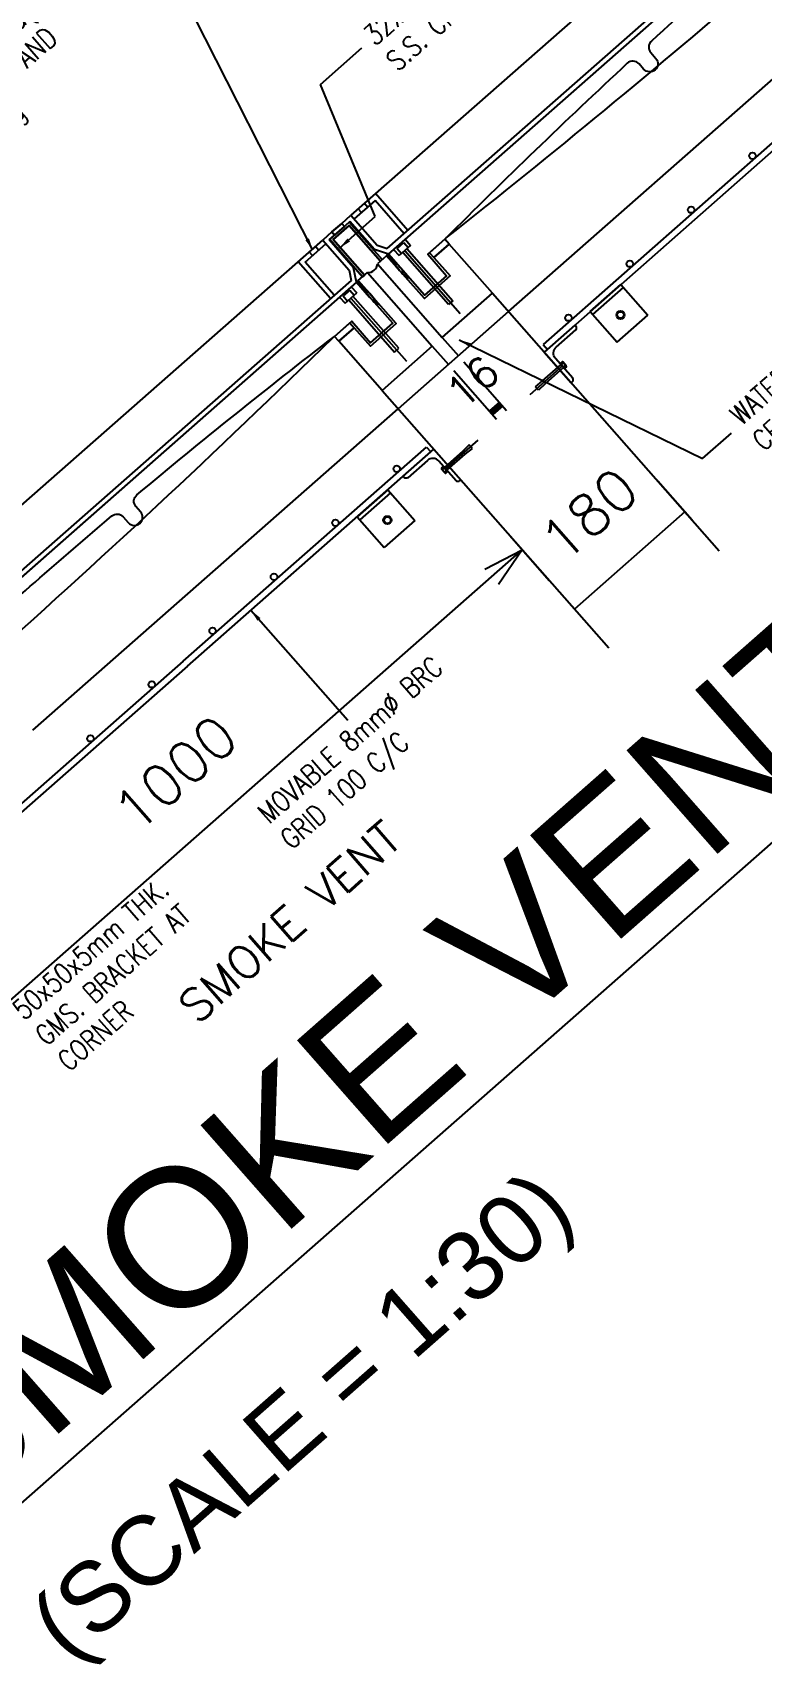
# Model space of a CAD drawing. Header units: millimetres. Extents: x 832728086 to 834530684, y 817551485 to 818349469.
# Drawn here: x 834492344 to 834493236, y 817821084 to 817823081 of the extents above; entities that cross this region are included whole.
import ezdxf

# ---------------------------------------------------------------- set-up
doc = ezdxf.new("R2010")
doc.units = ezdxf.units.MM
doc.header["$LTSCALE"] = 100
doc.linetypes.add('Hidden', pattern=[9.524999999999999, 6.35, -3.175])
doc.linetypes.add('HIDDEN2', pattern=[4.762499999999999, 3.175, -1.5875])
for name, color, linetype in [('DIM', 1, 'Continuous'), ('DLN0401_', 7, 'Continuous'), ('INTWALL', 7, 'Continuous'), ('MISC', 1, 'Continuous'), ('S_Dim', 1, 'Continuous'), ('SLAb', 3, 'Continuous'), ('STEEL', 6, 'Continuous'), ('STRUCTURE', 3, 'Continuous'), ('TEXT', 7, 'Continuous'), ('TILE', 2, 'Continuous'), ('WATERPROOF', 2, 'Continuous')]:
    doc.layers.add(name, color=color, linetype=linetype)
doc.styles.add('romans', font='romans.shx')
doc.styles.get("Standard").update_dxf_attribs({"font": 'swiss.ttf'})
doc.styles.add('t-caad', font='romans.shx', dxfattribs={"width": 0.8})
doc.dimstyles.new('10', dxfattribs={"dimtxt": 25, "dimasz": 15, "dimexe": 15, "dimexo": 10, "dimgap": 10, "dimtad": 1, "dimdec": 3, "dimrnd": 1, "dimdsep": 46, "dimtxsty": 'romans', "dimcen": 10, "dimclrt": 4, "dimaunit": 1, "dimadec": 4, "dimazin": 0, "dimtfac": 0.1875, "dimtdec": 3, "dimtix": 1, "dimtmove": 2, "dimatfit": 3, "dimfxl": 0, "dimtolj": 1, "dimarcsym": 0})
doc.dimstyles.new('DIM50', dxfattribs={"dimscale": 50, "dimtxt": 1.5, "dimasz": 1, "dimexe": 1, "dimexo": 1, "dimgap": 1, "dimtad": 1, "dimdec": 0, "dimrnd": 1, "dimzin": 12, "dimdsep": 46, "dimtxsty": 'romans', "dimblk": 'DIMARR', "dimcen": 1, "dimclrt": 2, "dimadec": 0, "dimazin": 3, "dimtfac": 1, "dimtdec": 0, "dimtix": 1, "dimtmove": 2, "dimatfit": 3, "dimldrblk": 'DIMARR', "dimfxl": 0, "dimtolj": 1, "dimtzin": 0, "dimarcsym": 0})
pattern_1 = [(86.35019582799566, (834547202.6724497, 817871917.806571), (-2.494929427321478, 0.1591450680521549), [])]
pattern_2 = [(86.35019582799566, (834547165.888854, 817871885.4342515), (-2.494929427321478, 0.1591450680521549), [])]

# ---------------------------------------------------------------- blocks, each defined once
blk = doc.blocks.new('DIMARR')
for p, q in [((-0.999999999996362, 0.25), (3.637978807091713e-12, 0)), ((-0.999999999996362, 0), (3.637978807091713e-12, 0)), ((3.637978807091713e-12, 0), (-0.999999999996362, -0.25))]:
    blk.add_line(p, q)
blk = doc.blocks.new('*D61')
at = {"layer": 'Defpoints', "color": 0}
for p in [(834492895.2602952, 817822502.8662038), (834492943.4428352, 817822448.1179779), (834492145.1800619, 817821842.7394092)]:
    blk.add_point(p, dxfattribs=at)
at = {"layer": 'DIM', "color": 0, "lineweight": -2}
for p, q in [((834492928.2932744, 817822465.3319224), (834492976.4758146, 817822410.5836965)), ((834492230.8968835, 817821821.0241625), (834492905.9085538, 817822415.0849984)), ((834492178.2130413, 817821805.2051278), (834492226.3955815, 817821750.4569018))]:
    blk.add_line(p, q, dxfattribs=at)
at = {"layer": 'DIM', "color": 0, "lineweight": -2, "xscale": 50, "yscale": 50, "zscale": 50}
for p, rotation in [((834492943.4428352, 817822448.1179779), 41.35019604030392), ((834492193.3626021, 817821787.991183), 221.350196040304)]:
    blk.add_blockref('DIMARR', p, dxfattribs=dict(at, rotation=rotation))
at = {"layer": 'DIM', "color": 2, "insert": (834492518.8532497, 817822174.3560026), "char_height": 50, "attachment_point": 5, "rotation": 41.35019604030393, "style": 'romans'}
blk.add_mtext('\\A1;1000', dxfattribs=at)
blk = doc.blocks.new('*D63')
at = {"layer": 'Defpoints', "color": 0}
for p in [(834493184.2896804, 817822446.9066621), (834493007.3119326, 817822375.5456356), (834493049.1662685, 817822327.9879384)]:
    blk.add_point(p, dxfattribs=at)
at = {"layer": 'DIM', "color": 0, "lineweight": -2}
for p, q in [((834493151.2567012, 817822484.4409436), (834493109.4023653, 817822531.9986409)), ((834493142.4353445, 817822494.4643594), (834493007.3119326, 817822375.5456356)), ((834493016.1332892, 817822365.5222199), (834492974.2789534, 817822413.0799171))]:
    blk.add_line(p, q, dxfattribs=at)
at = {"layer": 'DIM', "color": 2, "insert": (834493025.3241696, 817822491.3064197), "char_height": 50, "attachment_point": 5, "rotation": 41.35019581742506, "style": 'romans'}
blk.add_mtext('\\A1;180', dxfattribs=at)
blk = doc.blocks.new('*D77')
at = {"layer": 'Defpoints', "color": 0}
for p in [(834492853.1657962, 817822674.8151737), (834492865.176766, 817822685.3857267), (834492905.3733475, 817822615.4934603)]:
    blk.add_point(p, dxfattribs=at)
at = {"layer": 'DIM', "color": 0, "lineweight": -2}
for p, q in [((834492871.7833619, 817822677.8788704), (834492923.9909132, 817822618.557157)), ((834492859.772392, 817822667.3083175), (834492911.9799434, 817822607.986604))]:
    blk.add_line(p, q, dxfattribs=at)
at = {"layer": 'DIM', "color": 0, "lineweight": 200}
blk.add_line((834492917.3843173, 817822626.0640132), (834492905.3733475, 817822615.4934603), dxfattribs=at)
at = {"layer": 'DIM', "color": 2, "insert": (834492882.4749757, 817822653.6212331), "char_height": 37.5, "attachment_point": 5, "rotation": 41.35019581746508, "style": 'romans'}
blk.add_mtext('\\A1;16', dxfattribs=at)

msp = doc.modelspace()

# ---------------------------------------------------------------- hatches: boundary and pattern name
at = {"layer": 'S_Dim'}
h = msp.add_hatch(dxfattribs=at)
h.set_pattern_fill('ANSI31', color=256, scale=20, angle=41.35019582799567)
h.set_pattern_definition(pattern_1)
edge = h.paths.add_edge_path()
edge.add_line((834492793.3016173, 817822789.7596631), (834492777.3381131, 817822807.8984648))
edge.add_line((834492777.3381131, 817822807.8984648), (834492779.5901699, 817822809.8804437))
edge.add_line((834492779.5901699, 817822809.8804437), (834492795.5536742, 817822791.7416419))
edge.add_arc((834492742.979962, 817822747.4653984), 68.7341323557478, 400.1032308375387, 411.2324132561381)
edge.add_arc((834492785.307149, 817822800.2390002), 1.084089852556592, 48.97586889380187, 100.9448046925664)
edge.add_arc((834492786.6263859, 817822801.1072233), 1.537627832590114, 172.6710796053999, 212.4933578094806)
edge.add_arc((834492845.3700836, 817822837.4928313), 70.63696288606852, 211.7895669036399, 222.5126838740668)
h = msp.add_hatch(dxfattribs=at)
h.set_pattern_fill('ANSI31', color=256, scale=20, angle=41.35019582799567)
h.set_pattern_definition(pattern_2)
edge = h.paths.add_edge_path()
edge.add_line((834492795.5536742, 817822791.7416419), (834492779.59017, 817822809.8804436))
edge.add_line((834492779.59017, 817822809.8804436), (834492777.3381131, 817822807.8984649))
edge.add_line((834492777.3381131, 817822807.8984649), (834492793.3016174, 817822789.7596631))
edge.add_arc((834492843.8989173, 817822836.2816384), 68.7341323557478, 211.4679783998533, 222.5971608184527, ccw=False)
edge.add_arc((834492786.1750287, 817822801.0027993), 1.084089852556592, 521.7555869634249, 573.7245227621895, ccw=False)
edge.add_arc((834492785.146223, 817822799.804569), 1.537627832590114, 410.20703384651074, 450.02931205059144, ccw=False)
edge.add_arc((834492741.5916622, 817822746.160047), 70.63696288606852, 400.1877077819246, 410.9108247523514, ccw=False)
h = msp.add_hatch(dxfattribs=at)
h.set_pattern_fill('ANSI31', color=256, scale=20, angle=41.35019582799567)
h.set_pattern_definition(pattern_2)
edge = h.paths.add_edge_path()
edge.add_line((834492756.5180217, 817822757.3873436), (834492740.5545175, 817822775.5261453))
edge.add_line((834492740.5545175, 817822775.5261453), (834492742.8065743, 817822777.5081242))
edge.add_line((834492742.8065742, 817822777.5081242), (834492758.7700785, 817822759.3693224))
edge.add_arc((834492706.1963663, 817822715.093079), 68.7341323557478, 400.1032308375387, 411.2324132561381)
edge.add_arc((834492748.5235534, 817822767.8666809), 1.084089852556592, 48.97586889380187, 100.9448046925664)
edge.add_arc((834492749.8427902, 817822768.7349038), 1.537627832590114, 172.6710796053999, 212.4933578094806)
edge.add_arc((834492808.5864879, 817822805.1205119), 70.63696288606852, 211.7895669036399, 222.5126838740668)
h = msp.add_hatch(dxfattribs=at)
h.set_pattern_fill('ANSI31', color=256, scale=20, angle=41.35019582799567)
h.set_pattern_definition(pattern_1)
edge = h.paths.add_edge_path()
edge.add_line((834492758.7700785, 817822759.3693224), (834492742.8065743, 817822777.5081241))
edge.add_line((834492742.8065743, 817822777.5081241), (834492740.5545174, 817822775.5261455))
edge.add_line((834492740.5545174, 817822775.5261455), (834492756.5180217, 817822757.3873436))
edge.add_arc((834492807.1153216, 817822803.9093189), 68.7341323557478, 211.4679783998533, 222.5971608184527, ccw=False)
edge.add_arc((834492749.391433, 817822768.6304798), 1.084089852556592, 521.7555869634249, 573.7245227621895, ccw=False)
edge.add_arc((834492748.3626273, 817822767.4322495), 1.537627832590114, 410.20703384651074, 450.02931205059144, ccw=False)
edge.add_arc((834492704.8080665, 817822713.7877276), 70.63696288606852, 400.1877077819246, 410.9108247523514, ccw=False)

# ---------------------------------------------------------------- linework, layer by layer
at = {"layer": 'MISC', "linetype": 'Hidden'}
for p, q in [((834492785.9709978, 817822815.4960501), (834492792.5775937, 817822807.9891939)), ((834492790.1351349, 817822816.8190345), (834492798.3926768, 817822824.0862896)), ((834492790.1351349, 817822816.8190345), (834492795.5803362, 817822810.6318322)), ((834492806.8406206, 817822820.5417262), (834492792.5775937, 817822807.9891939)), ((834492798.3926768, 817822824.0862896), (834492803.8378781, 817822817.8990877)), ((834492799.7091072, 817822814.26546), (834492867.6123983, 817822737.1091967)), ((834492800.2340248, 817822828.0485822), (834492806.8406206, 817822820.5417262)), ((834492734.1736895, 817822769.910539), (834492740.7802852, 817822762.4036827)), ((834492719.9106625, 817822757.358007), (834492726.5172582, 817822749.8511505)), ((834492732.3323413, 817822765.9482464), (834492724.0747997, 817822758.680991)), ((834492724.0747997, 817822758.680991), (834492729.5200008, 817822752.4937888)), ((834492726.5172582, 817822749.8511505), (834492740.7802852, 817822762.4036827)), ((834492732.3323413, 817822765.9482464), (834492737.7775427, 817822759.7610443)), ((834492733.6487718, 817822756.1274166), (834492801.5520629, 817822678.9711534)), ((834492992.2580869, 817822672.6740041), (834492952.4628887, 817822637.6512488)), ((834492849.6278179, 817822547.1486835), (834492889.423016, 817822582.1714388))]:
    msp.add_line(p, q, dxfattribs=at)
at = {"layer": 'MISC', "linetype": 'Hidden', "ltscale": 0.5}
for p, q in [((834492853.237772, 817822748.144873), (834492797.0817074, 817822811.9531515)), ((834492802.336507, 817822816.5777687), (834492858.4925716, 817822752.7694901)), ((834492731.021372, 817822753.8151081), (834492787.1774366, 817822690.0068295)), ((834492792.4322361, 817822694.6314467), (834492736.2761716, 817822758.4397253)), ((834492858.4925716, 817822752.7694901), (834492853.237772, 817822748.144873)), ((834492787.1774366, 817822690.0068295), (834492792.4322361, 817822694.6314467))]:
    msp.add_line(p, q, dxfattribs=at)
at = {"layer": 'MISC'}
for p, q in [((834492989.455246, 817822676.8678719), (834492988.9547889, 817822676.4274322)), ((834492995.5613848, 817822668.920576), (834492988.9547889, 817822676.4274322)), ((834492996.0618418, 817822669.3610157), (834492989.455246, 817822676.8678719)), ((834492992.117734, 817822677.8789452), (834492990.1159056, 817822676.1171863)), ((834492993.4390532, 817822676.377574), (834492991.4372247, 817822674.615815)), ((834492997.2428081, 817822673.0645856), (834492993.2788507, 817822677.5686992)), ((834492996.0816915, 817822673.3748314), (834492994.0798631, 817822671.6130725)), ((834492997.4030106, 817822671.8734602), (834492995.4011823, 817822670.1117013)), ((834492996.0618418, 817822669.3610157), (834492995.5613848, 817822668.920576)), ((834492845.8240628, 817822550.4616721), (834492846.3245199, 817822550.9021118)), ((834492852.4306587, 817822542.9548157), (834492845.8240628, 817822550.4616721)), ((834492852.9311157, 817822543.3952554), (834492846.3245199, 817822550.9021118)), ((834492844.4828941, 817822547.9492275), (834492846.4847224, 817822549.7109864)), ((834492848.6070541, 817822542.2539884), (834492844.6430966, 817822546.7581022)), ((834492845.8042132, 817822546.4478562), (834492847.8060416, 817822548.2096151)), ((834492848.4468515, 817822543.4451137), (834492850.4486799, 817822545.2068727)), ((834492849.7681707, 817822541.9437424), (834492851.7699991, 817822543.7055014)), ((834492852.4306587, 817822542.9548157), (834492852.9311157, 817822543.3952554))]:
    msp.add_line(p, q, dxfattribs=at)
at = {"layer": 'MISC', "linetype": 'Hidden', "ltscale": 0.5}
for points in [[(834492993.7996259, 817822670.9224042), (834492971.2746371, 817822651.0987269), (834492963.2675596, 817822643.3169919), (834492959.4555308, 817822647.6484743), (834492968.191559, 817822654.6019266), (834492990.7165477, 817822674.4256039)], [(834492851.169357, 817822545.3970839), (834492873.6943457, 817822565.2207612), (834492882.430374, 817822572.1742134), (834492878.618345, 817822576.5056958), (834492870.6112676, 817822568.7239609), (834492848.0862789, 817822548.9002835)]]:
    msp.add_lwpolyline(points, dxfattribs=at)
at = {"layer": 'MISC'}
for centre, radius in [((834493063.5732214, 817822735.4366643), 5), ((834493063.5732214, 817822735.4366643), 4), ((834492778.3126832, 817822484.3860233), 5), ((834492778.3126832, 817822484.3860233), 4)]:
    msp.add_circle(centre, radius, dxfattribs=at)
for centre, radius, start, end in [((834492992.4656079, 817822676.8529847), 1.083333333333348, 333.9700624048865, 108.7303266395447), ((834492992.758544, 817822673.1144438), 3.333333333333349, 4.480298406174147, 78.22009640600916), ((834492996.4295653, 817822672.348871), 1.083333333333348, 333.9700624048865, 108.7303266395447), ((834492845.4563394, 817822547.4738168), 1.083333333333348, 153.9700624048865, 288.7303266395446), ((834492849.1273608, 817822546.7082438), 3.333333333333349, 184.4802984061741, 258.2200964060091), ((834492849.4202969, 817822542.969703), 1.083333333333348, 153.9700624048865, 288.7303266395446)]:
    msp.add_arc(centre, radius, start, end, dxfattribs=at)
at = {"layer": 'S_Dim'}
for points in [[(834492793.3016173, 817822789.7596631), (834492777.3381131, 817822807.8984648), (834492779.5901699, 817822809.8804437), (834492795.5536742, 817822791.7416419, 0.04859842497049353), (834492786.0187205, 817822801.0568737, 0.2307254279806349), (834492785.1013203, 817822801.3033711, 0.1755275223259087), (834492785.329468, 817822800.2812067, 0.04682259662304953), (834492793.3016173, 817822789.7596631, 0.2399145852774907)], [(834492795.5536742, 817822791.7416419), (834492779.59017, 817822809.8804436), (834492777.3381131, 817822807.8984649), (834492793.3016173, 817822789.7596631, -0.04859842497049353), (834492785.2733731, 817822800.400912, -0.2307254279806349), (834492785.1454363, 817822801.3421966, -0.1755275223259087), (834492786.1303284, 817822800.9860239, -0.04682259662304953), (834492795.5536742, 817822791.7416419, -0.2399145852774907)], [(834492756.5180217, 817822757.3873436), (834492740.5545175, 817822775.5261453), (834492742.8065742, 817822777.5081242), (834492758.7700785, 817822759.3693224, 0.04859842497049353), (834492749.2351248, 817822768.6845542, 0.2307254279806349), (834492748.3177246, 817822768.9310516, 0.1755275223259087), (834492748.5458723, 817822767.9088873, 0.04682259662304953), (834492756.5180217, 817822757.3873436, 0.2399145852774907)], [(834492758.7700785, 817822759.3693224), (834492742.8065743, 817822777.5081241), (834492740.5545174, 817822775.5261455), (834492756.5180217, 817822757.3873436, -0.04859842497049353), (834492748.4897774, 817822768.0285927, -0.2307254279806349), (834492748.3618407, 817822768.9698771, -0.1755275223259087), (834492749.3467327, 817822768.6137044, -0.04682259662304953), (834492758.7700785, 817822759.3693224, -0.2399145852774907)]]:
    msp.add_lwpolyline(points, format="xyb", dxfattribs=at)
for centre in [(834492794.4276458, 817822790.7506526), (834492757.6440501, 817822758.3783331)]:
    msp.add_ellipse(centre, major_axis=(9.306053200644598, -10.57416039045115), ratio=0.1064886858618695, dxfattribs=at)
at = {"layer": 'S_Dim', "extrusion": (0, 0, -1)}
for centre in [(834492794.4276458, 817822790.7506526), (834492757.6440501, 817822758.3783331)]:
    msp.add_ellipse(centre, major_axis=(9.306053200644598, -10.57416039045115), ratio=0.1064886858618695, dxfattribs=at)
at = {"layer": 'SLAb'}
for p, q in [((834492906.9132003, 817822762.0803815), (834493184.2896804, 817822446.9066621)), ((834492791.6095747, 817822620.6410877), (834492926.7329878, 817822739.5598125)), ((834492926.7329878, 817822739.5598127), (834492791.6095748, 817822620.6410878)), ((834492833.3460088, 817822697.3357425), (834492853.1657963, 817822674.8151737)), ((834492833.3460088, 817822697.3357425), (834492853.1657963, 817822674.8151737)), ((834492845.3569787, 817822707.9062957), (834492865.176766, 817822685.3857268)), ((834492845.3569787, 817822707.9062957), (834492865.176766, 817822685.3857268)), ((834492771.7897872, 817822643.1616566), (834493049.1662685, 817822327.9879383))]:
    msp.add_line(p, q, dxfattribs=at)
at = {"layer": 'STEEL', "color": 0}
for p, q in [((834492778.2266637, 817822816.6731493), (834493199.3156048, 817823187.2629592)), ((834492779.5901699, 817822809.8804437), (834493203.2795624, 817823182.7588454)), ((834492722.4742961, 817822847.5338227), (834492733.7345806, 817822857.4437165)), ((834492722.4742961, 817822847.5338227), (834492733.7345806, 817822857.4437165)), ((834492732.5337647, 817822849.7263309), (834492725.7775941, 817822843.7803944)), ((834492732.5337647, 817822849.7263309), (834492725.7775941, 817822843.7803944)), ((834492762.5353357, 817822815.6365383), (834492732.5337647, 817822849.7263309)), ((834492762.5353357, 817822815.6365383), (834492732.5337647, 817822849.7263309)), ((834492733.7345806, 817822857.4437165), (834492765.9773103, 817822820.8073695)), ((834492733.7345806, 817822857.4437165), (834492765.9773103, 817822820.8073695)), ((834492710.4633262, 817822836.9632695), (834492699.2030417, 817822827.0533757)), ((834492710.4633262, 817822836.9632695), (834492699.2030417, 817822827.0533757)), ((834492707.0104533, 817822827.263905), (834492713.7666242, 817822833.2098413)), ((834492707.0104533, 817822827.263905), (834492713.7666242, 817822833.2098413)), ((834492713.7666242, 817822833.2098413), (834492710.4633262, 817822836.9632695)), ((834492713.7666242, 817822833.2098413), (834492710.4633262, 817822836.9632695)), ((834492725.7775941, 817822843.7803944), (834492722.4742961, 817822847.5338227)), ((834492725.7775941, 817822843.7803944), (834492722.4742961, 817822847.5338227)), ((834492699.2030417, 817822827.0533757), (834492731.4457713, 817822790.4170285)), ((834492699.2030417, 817822827.0533757), (834492731.4457713, 817822790.4170285)), ((834492737.0120244, 817822793.1741126), (834492707.0104533, 817822827.263905)), ((834492737.0120244, 817822793.1741126), (834492707.0104533, 817822827.263905)), ((834492779.5901699, 817822809.8804437), (834492762.5353357, 817822815.6365383)), ((834492779.5901699, 817822809.8804437), (834492762.5353357, 817822815.6365383)), ((834492765.9773103, 817822820.8073695), (834492778.2266637, 817822816.6731493)), ((834492765.9773103, 817822820.8073695), (834492778.2266637, 817822816.6731493)), ((834492731.4457713, 817822790.4170285), (834492733.9901086, 817822777.7416674)), ((834492731.4457713, 817822790.4170285), (834492733.9901086, 817822777.7416674)), ((834492740.5545174, 817822775.5261455), (834492737.0120244, 817822793.1741126)), ((834492740.5545174, 817822775.5261455), (834492737.0120244, 817822793.1741126)), ((834492766.0778289, 817822797.9885713), (834492845.3569789, 817822707.9062958)), ((834492766.0778286, 817822797.988571), (834492845.3569787, 817822707.9062957)), ((834492733.9901086, 817822777.7416674), (834492239.9159516, 817822342.9194006)), ((834492740.5545174, 817822775.5261455), (834492243.8799092, 817822338.4152868)), ((834492754.0668586, 817822787.4180177), (834492833.3460087, 817822697.3357424)), ((834492754.0668588, 817822787.4180179), (834492833.3460088, 817822697.3357425))]:
    msp.add_line(p, q, dxfattribs=at)
at = {"layer": 'STEEL'}
for p, q in [((834493266.5007505, 817822961.3181915), (834492968.8046715, 817822699.3233439)), ((834492853.4614308, 817822821.6080645), (834492854.5876011, 817822821.536229)), ((834493026.6379423, 817822739.5640295), (834493064.1722237, 817822772.5970088)), ((834493064.1722237, 817822772.5970088), (834493097.2052028, 817822735.0627272)), ((834493029.9412401, 817822735.8106016), (834493067.4755216, 817822768.8435806)), ((834493026.6379422, 817822739.5640296), (834493059.6709214, 817822702.0297481)), ((834493059.6709214, 817822702.0297481), (834493097.2052028, 817822735.0627273)), ((834492719.5360233, 817822703.7436743), (834492719.4641877, 817822702.617504)), ((834492968.8046715, 817822699.323344), (834492974.0899482, 817822693.3178588)), ((834492528.4783244, 817822311.803175), (834492826.1744026, 817822573.7980236)), ((834492826.1744025, 817822573.7980236), (834492831.4596794, 817822567.7925385)), ((834492778.9116855, 817822521.5463676), (834492741.377404, 817822488.5133885)), ((834492782.2149832, 817822517.7929397), (834492744.6807019, 817822484.7599603)), ((834492778.9116853, 817822521.5463676), (834492811.9446646, 817822484.0120863)), ((834492741.377404, 817822488.5133885), (834492774.4103832, 817822450.9791071)), ((834492811.9446646, 817822484.0120863), (834492774.4103831, 817822450.979107)), ((834492528.4783244, 817822311.803175), (834492083.6010239, 817821920.277828))]:
    msp.add_line(p, q, dxfattribs=at)
at = {"layer": 'STEEL', "color": 9, "linetype": 'HIDDEN2', "ltscale": 0.8}
for p, q in [((834492763.2218496, 817822875.4020286), (834492737.6985381, 817822852.9396027)), ((834492763.2218496, 817822875.4020286), (834492737.6985381, 817822852.9396027)), ((834492754.213622, 817822867.4741136), (834492750.2496644, 817822871.9782273)), ((834492798.897467, 817822834.8650047), (834492763.2218496, 817822875.4020286)), ((834492803.4015808, 817822838.8289622), (834492763.7620058, 817822883.8700999)), ((834492746.7067657, 817822860.8675178), (834492742.7428082, 817822865.3716315)), ((834492677.6436878, 817822800.086836), (834492703.1669991, 817822822.5492619)), ((834492677.6436878, 817822800.086836), (834492703.1669991, 817822822.5492619)), ((834492686.6519153, 817822808.0147511), (834492682.687958, 817822812.5188649)), ((834492694.1587716, 817822814.621347), (834492690.1948142, 817822819.1254606)), ((834492708.8151915, 817822755.5858545), (834492669.1756165, 817822800.6269923)), ((834492713.3193053, 817822759.5498121), (834492677.6436878, 817822800.086836))]:
    msp.add_line(p, q, dxfattribs=at)
at = {"layer": 'STEEL'}
for points in [[(834493213.4676641, 817823171.1824424, 0.001682024704545597), (834493101.3800805, 817823070.5572095, 0.4078325418431395), (834493100.642146, 817823056.5897919), (834493106.943525, 817823049.4297433, -0.9999999999999999), (834493091.9298124, 817823036.2165517), (834493086.2699392, 817823042.6476784, 0.4220572774229585), (834493071.9590774, 817823043.3681104, 0.009424725489525075), (834492848.775157, 817822828.140717), (834492827.7559593, 817822809.6422486), (834492850.8790448, 817822783.3682517), (834492823.854362, 817822759.5845065), (834492779.5901699, 817822809.8804437), (834493203.2795624, 817823182.7588454)], [(834492253.7898029, 817822327.1550024, -0.002767715747079294), (834492441.1045284, 817822489.4652658, -0.4078325418431395), (834492455.0525049, 817822488.4225498), (834492461.3538839, 817822481.2625012, 0.9999999999999999), (834492476.3675965, 817822494.475693), (834492470.7077233, 817822500.9068197, -0.4220572774229585), (834492471.8114371, 817822515.1932329, -0.009424725489525075), (834492713.6517437, 817822709.2219919), (834492734.6709415, 817822727.7204603), (834492757.7940267, 817822701.4464632), (834492784.8187095, 817822725.2302083), (834492740.5545174, 817822775.5261455), (834492243.8799092, 817822338.4152868)]]:
    msp.add_lwpolyline(points, format="xyb", dxfattribs=at)
for points in [[(834493271.7860272, 817822955.3127065), (834492974.0899482, 817822693.3178589)], [(834492533.7636012, 817822305.7976899), (834492831.4596792, 817822567.7925385)], [(834492533.7636012, 817822305.7976899), (834492088.8863007, 817821914.2723429)]]:
    msp.add_lwpolyline(points, dxfattribs=at)
at = {"layer": 'STEEL', "ltscale": 4}
for points in [[(834492772.0833137, 817822803.273848), (834492731.7830791, 817822849.0656714), (834492707.7611389, 817822827.9245646), (834492748.0613735, 817822782.1327413), (834492750.3134304, 817822784.1147201), (834492711.9951746, 817822827.6544865), (834492731.513001, 817822844.8316357), (834492769.8312567, 817822801.2918693)], [(834492748.0613735, 817822782.1327413), (834492707.7611388, 817822827.9245646), (834492731.7830791, 817822849.0656713), (834492772.0833137, 817822803.273848), (834492769.8312567, 817822801.2918693), (834492731.513001, 817822844.8316357), (834492711.9951746, 817822827.6544865), (834492750.3134304, 817822784.1147201)]]:
    msp.add_lwpolyline(points, close=True, dxfattribs=at)
at = {"layer": 'STEEL', "color": 0}
for points in [[(834492766.0778286, 817822797.988571), (834492845.3569787, 817822707.9062957), (834492906.9132003, 817822762.0803815), (834492854.0604336, 817822822.135232), (834492835.2932929, 817822805.6187423), (834492855.1130804, 817822783.0981734), (834492823.584284, 817822755.3504709), (834492777.3381131, 817822807.8984648)], [(834492766.0778286, 817822797.988571), (834492845.3569787, 817822707.9062957), (834492906.9132003, 817822762.0803815), (834492854.0604336, 817822822.135232), (834492835.2932929, 817822805.6187423), (834492855.1130804, 817822783.0981734), (834492823.584284, 817822755.3504709), (834492777.3381131, 817822807.8984648)], [(834492754.0668588, 817822787.4180179), (834492833.3460088, 817822697.3357425), (834492771.7897872, 817822643.1616566), (834492718.9370204, 817822703.2165068), (834492737.7041612, 817822719.7329966), (834492757.5239487, 817822697.2124276), (834492789.0527451, 817822724.9601302), (834492742.8065743, 817822777.5081241)], [(834492754.0668588, 817822787.4180179), (834492833.3460088, 817822697.3357425), (834492771.7897872, 817822643.1616566), (834492718.9370204, 817822703.2165068), (834492737.7041612, 817822719.7329966), (834492757.5239487, 817822697.2124276), (834492789.0527451, 817822724.9601302), (834492742.8065743, 817822777.5081241)]]:
    msp.add_lwpolyline(points, close=True, dxfattribs=at)
for points in [[(834493003.3694993, 817822652.4802794), (834493004.8708707, 817822653.8015985, 0.4142135626723716), (834493005.1409489, 817822658.0356342), (834492983.9998417, 817822682.0575745, -0.4142135630714069), (834492984.9001021, 817822696.1710266), (834493008.9220424, 817822717.3121332, 0.4142135643682716), (834493009.1921206, 817822721.5461688), (834493007.8708016, 817822723.0475401), (834492970.33652, 817822690.0145609)], [(834492868.2460867, 817822533.5615549), (834492866.7447155, 817822532.2402356, -0.4142135626723716), (834492862.5106798, 817822532.5103137), (834492841.369573, 817822556.5322543, 0.4142135630714069), (834492827.2561209, 817822557.4325148), (834492803.2341808, 817822536.291408, -0.4142135643682716), (834492799.0001452, 817822536.5614861), (834492797.678826, 817822538.0628572), (834492835.2131075, 817822571.0958365)]]:
    msp.add_lwpolyline(points, format="xyb", close=True, dxfattribs=at)
for centre in [(834493225.1485755, 817822930.2536429), (834493225.1485755, 817822930.2536429), (834493150.0800126, 817822864.1876845), (834493075.0114497, 817822798.1217262), (834492999.9428867, 817822732.0557678), (834492789.7509109, 817822547.0710846), (834492714.6823479, 817822481.0051262), (834492639.613785, 817822414.9391679), (834492564.545222, 817822348.8732095), (834492490.0820539, 817822283.3400438), (834492415.0134909, 817822217.2740854), (834492415.0134909, 817822217.2740854)]:
    msp.add_circle(centre, 4, dxfattribs=at)
at = {"layer": 'STEEL'}
for centre, start, end in [((834485549.6253457, 817832084.5918528), 308.2679670976639, 310.6911213007475), ((834484459.6353879, 817831125.3190444), 311.5366916342882, 314.4324220202426)]:
    msp.add_arc(centre, 11787.85047972805, start, end, dxfattribs=at)
at = {"layer": 'STRUCTURE', "linetype": 'Hidden'}
for p, q in [((834492926.7329878, 817822739.5598127), (834493302.3784999, 817823070.156001)), ((834492344.6084033, 817822227.2465743), (834492791.6095747, 817822620.6410877))]:
    msp.add_line(p, q, dxfattribs=at)
at = {"layer": 'TILE'}
for p, q in [((834493159.6760298, 817823232.3040969), (834492733.7345806, 817822857.4437165)), ((834492200.2763766, 817822387.9605384), (834492699.2030417, 817822827.0533757))]:
    msp.add_line(p, q, dxfattribs=at)
at = {"layer": 'WATERPROOF'}
for points in [[(834492725.7775941, 817822843.7803944), (834492713.7666242, 817822833.2098413), (834492710.4633262, 817822836.9632695), (834492722.4742961, 817822847.5338227)], [(834492713.7666242, 817822833.2098413), (834492725.7775941, 817822843.7803944), (834492722.4742961, 817822847.5338227), (834492710.4633262, 817822836.9632695)], [(834492835.2932929, 817822805.6187423), (834492854.0604336, 817822822.135232), (834492848.775157, 817822828.140717), (834492830.0080161, 817822811.6242273)], [(834492737.7041612, 817822719.7329966), (834492718.9370204, 817822703.2165068), (834492713.6517437, 817822709.2219919), (834492732.4188845, 817822725.7384815)]]:
    msp.add_lwpolyline(points, close=True, dxfattribs=at)
for centre in [(834492755.0383157, 817822798.4232942), (834492755.0383155, 817822798.4232941)]:
    msp.add_arc(centre, 11.04806927344026, 264.955462577762, 357.7449225164691, dxfattribs=at)

# ---------------------------------------------------------------- texts
at = {"layer": 'DLN0401_', "color": 3}
msp.add_text("%%USMOKE VENT SECTION DETAIL 'X' - 'X'", height=168.7499999999999, rotation=41.35019467261039, dxfattribs=at).set_placement((834492243.6097425, 817821249.6796539))
at = {"layer": 'DLN0401_', "color": 7}
msp.add_text('(SCALE = 1:30)', height=84.37499999999996, rotation=41.35019207425398, dxfattribs=at).set_placement((834492389.1733769, 817821084.280512))
at = {"layer": 'INTWALL', "color": 3, "style": 'romans'}
msp.add_text('SMOKE VENT', height=40, rotation=41.35019658668386, dxfattribs=at).set_placement((834492545.6438122, 817821866.1563009))
at = {"layer": 'TEXT', "char_height": 25, "attachment_point": 1, "rotation": 41.35019582799567, "style": 't-caad'}
for s, insert in [('HEAVY DUTY DUCTILE IRON\\PMOVABLE COVER FOR SOMKE VENT\\PW/ IMPOSED LOAD 30 Kpa(FOR PEDESTRIAN)\\PHA LOADING (FOR EVA) AND\\PMAX. WEIGHT > 90Kg', (834491995.6345667, 817822935.5659047, 0.0005499784795256896)), ('32x45x3mm THK. \\PS.S. CHANNEL BACKING ', (834492746.7746879, 817823082.4389851)), ('WATERPROOF\\PCEMENT GROUT', (834493194.7660754, 817822617.7642487)), ('MOVABLE 8mm%%C BRC \\PGRID 100 C/C', (834492616.9976579, 817822130.2417011))]:
    msp.add_mtext(s, dxfattribs=dict(at, insert=insert))
at = {"layer": 'TEXT', "insert": (834492317.2187395, 817821889.9388636), "char_height": 25, "width": 265.7142857313156, "attachment_point": 1, "rotation": 41.35019582799567, "style": 't-caad'}
msp.add_mtext('50x50x5mm THK. GMS. BRACKET AT CORNER', dxfattribs=at)

# ---------------------------------------------------------------- dimensions: what is measured, and where the dimension line sits
at = {"layer": 'DIM'}
for p1, p2, distance, override, picture, middle in [((834492865.176766, 817822685.3857268), (834492853.1657963, 817822674.8151737), 79.02337687627058, {"dimtxt": 0.75, "dimasz": 0.2, "dimexe": 0.2, "dimexo": 0.2, "dimgap": 0.5, "dimlwd": 200}, '*D77', (834492882.4749757, 817822653.6212331)), ((834493184.2896804, 817822446.9066621), (834493049.1662683, 817822327.9879382), -63.352348081553686, {"dimtxt": 1}, '*D63', (834493025.3241696, 817822491.3064197))]:
    dim = msp.add_aligned_dim(p1=p1, p2=p2, distance=distance, dimstyle='DIM50', override=override, dxfattribs=at)
    dim.commit()
    dim.dimension.update_dxf_attribs({"geometry": picture, "text_midpoint": middle})
dim = msp.add_aligned_dim(p1=(834492145.180062, 817821842.7394092), p2=(834492895.2602949, 817822502.8662038), distance=-72.93096346349388, text='1000', dimstyle='DIM50', override={"dimtxt": 1}, dxfattribs=at)
dim.commit()
dim.dimension.update_dxf_attribs({"geometry": '*D61', "text_midpoint": (834492518.8532497, 817822174.3560026)})

# ---------------------------------------------------------------- leaders
at = {"layer": 'TEXT', "color": 1}
for points, override in [([(834492686.9780587, 817822814.7281439), (834492501.2297882, 817823181.4209641), (834492580.6747409, 817823251.3384734)], {"dimgap": 10, "dimtad": 0}), ([(834492719.8143982, 817822817.2561224), (834492763.5373954, 817822855.735635), (834492696.4077418, 817823017.6373386), (834492747.0923795, 817823062.2436162)], {"dimgap": 10, "dimtad": 0}), ([(834492866.1657008, 817822705.0679648), (834493164.1082653, 817822559.7020439), (834493199.4183977, 817822590.7776053)], {"dimgap": 10, "dimtad": 0}), ([(834492611.3459742, 817822374.0759898), (834492729.8091215, 817822239.4702346)], {"dimtad": 0})]:
    msp.add_leader(points, dimstyle='10', override=override, dxfattribs=at)

doc.saveas('drawing.dxf')
